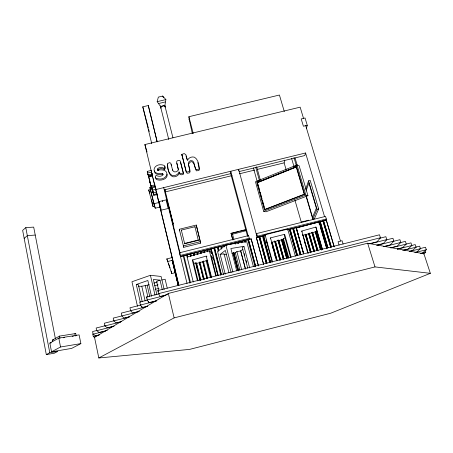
<?xml version="1.0" encoding="UTF-8"?>
<svg xmlns="http://www.w3.org/2000/svg" width="453" height="453" viewBox="0 0 453 453"><rect width="100%" height="100%" fill="white"/><g stroke="black" fill="none" stroke-linecap="round" stroke-linejoin="round"><path stroke-width="0.68" d="M227.434 244.852L224.722 245.532M228.114 244.682L230.826 244.008M157.689 168.856L158.001 170.673L157.689 168.856C159.054 166.84 162.225 167.146 164.077 168.323L164.377 169.547L165.164 168.561L165.243 167.689L164.354 165.481C153.527 161.353 148.794 175.509 162.633 173.471L163.12 174.733C161.585 176.789 158.205 176.591 156.155 175.396L155.379 176.336L155.317 177.18L156.194 179.303C159.858 181.415 168.057 179.467 167.185 174.156M154.326 183.397L154.779 184.926L150.855 185.883L150.741 185.135M232.683 239.643L231.081 233.267L245.871 229.586M231.5 243.839L234.212 243.159M232.485 234.212L246.443 230.611M238.572 170.532L238.635 169.326L257.151 237.332M234.886 242.995L237.61 242.168L237.972 243.533M238.272 242.151L240.996 241.324L241.358 242.683M240.996 241.324L241.347 242.831M241.659 241.302L244.382 240.481L244.745 241.84M164.949 166.455L164.869 167.333L164.077 168.323M165.186 107.14L164.869 105.481L165.9 99.581L162.706 96.064L158.346 97.101L157.174 101.659L160.549 106.512L160.889 108.165L160.294 105.77M244.382 240.481L244.733 241.987M255.079 266.84L247.768 239.631L245.056 240.311L245.407 241.823M192.31 133.522L189.133 119.094L189.246 119.49M162.457 201.285L162.763 201.047M162.723 201.347L162.757 201.024M258.493 265.985L251.149 238.788L248.42 239.614L255.549 266.121M249.116 239.444L249.269 238.233L248.555 235.583L179.535 252.78L180.487 256.562L250.452 239.11M251.149 238.788L258.284 265.435M256.262 236.019L256.664 233.561L325.537 216.398L326.319 219.014L325.662 220.345M263.521 264.116L256.353 237.491L259.054 236.817L266.285 263.295M257.179 237.434L257.389 236.206L256.664 233.561M259.054 236.817L266.251 263.431M269.654 262.57L262.434 235.973L259.728 236.647L266.93 263.255M265.13 235.3L263.074 235.962L270.147 261.726M295.396 256.16L287.723 229.122L265.079 234.773L264.014 239.847L270.305 262.763M270.724 262.627L265.333 243.001L266.019 239.892L272.128 262.1M286.098 169.643L284.133 162.859L284.75 160.124M270.254 238.839L270.486 237.876L284.654 234.337L291.126 257.264M306.421 128.375L307.264 125.294L305.067 118.007L301.205 118.941L303.397 126.234L307.264 125.294M167.627 164.818C167.842 168.833 168.403 175.464 173.103 176.783C175.668 177.078 178.425 175.696 179.292 173.171L179.065 171.964C178.091 174.813 174.654 176.285 171.868 175.339C168.182 173.018 167.44 167.542 167.35 163.578L169.722 162.633L170.832 163.273L172.667 170.362M157.321 194.937L155.719 189.575L305.577 152.972L304.818 155.532L239.003 171.613M288.351 258.233L283.063 239.427L283.357 238.493L285.135 238.046M284.654 234.337L284.348 235.317L290.594 257.457M188.544 164.252C192.978 156.636 195.05 167.678 196.308 170.855L198.85 170.538L199.496 169.439L197.842 162.587M287.366 229.756L289.388 229.252L296.823 255.735M300.271 254.745L292.751 228.414L290.056 229.082L297.496 255.571M305.673 189.275L308.572 180.815L310.203 180.413L318.669 208.935L314.376 218.805L312.808 219.195L306.154 196.54M292.751 228.414L300.209 254.886M306.03 191.053L308.872 182.865L316.37 208.176L312.525 217.27L306.171 195.645M303.663 253.895L296.109 227.576L293.419 228.244L300.883 254.716M296.109 227.576L298.182 235.152M296.721 227.565L299.41 226.896M300.073 226.732L302.763 226.058M303.431 225.894L306.115 225.22M306.783 225.056L309.467 224.388M310.129 224.218L312.813 223.55M312.808 219.195L317.026 209.343L308.572 180.815M313.482 223.386L316.16 222.717M316.828 222.548L319.586 221.715L327.343 247.938M319.586 221.715L327.259 248.08M330.916 247.763L322.932 220.883L320.175 221.715L327.927 247.916M322.932 220.883L330.633 247.236M334.291 246.913L326.279 220.045L323.516 220.883L331.302 247.066M334.003 246.387L326.279 220.045M158.012 170.073C159.371 168.069 162.531 168.374 164.377 169.547M167.57 294.586L160.045 296.483L158.561 293.623L157.842 290.543L379.501 234.79L380.441 237.763L377.066 241.794L368.855 243.861M379.699 238.255L385.871 236.698L386.794 239.597L383.368 243.493L376.511 245.226M386.064 239.999L392.927 238.272L393.833 241.104L390.339 244.875L383.487 246.608M393.062 241.432L399.914 239.699L400.803 242.468L397.253 246.132L390.395 247.865M391.194 247.887L410.962 242.882L411.822 245.532L408.21 248.969L402.723 250.362M172.57 169.773C173.057 173.035 177.814 172.372 178.363 169.518L176.574 161.936L177.197 160.832L179.116 160.356L180.237 160.996L180.56 161.8L183.318 172.735C182.146 174.082 179.541 173.856 179.065 171.964M183.318 172.735L183.522 173.941C182.349 175.277 179.762 175.056 179.292 173.171M181.817 154.405L184.167 153.567L185.843 154.66L187.519 160.504C188.42 157.678 191.846 156.296 194.552 157.242C198.221 159.513 199.116 164.915 199.184 168.85L197.978 169.615L196.166 169.637C193.635 167.242 195.56 160.158 190.696 160.572C185.719 162.214 190.639 167.803 189.762 171.143L187.372 172.095L186.262 171.472L181.817 154.405L186.126 171.874L186.449 172.678L187.559 173.301L189.473 172.82L190.124 171.721L188.663 165.543M182.027 155.69L182.429 155.311M411.8 245.458L415.225 244.592L416.075 247.185L412.457 250.526L409.716 251.217M415.526 247.191L419.637 246.155L420.469 248.691L416.845 251.936L414.789 252.451M55.442 338.906L33.686 227.1L25.787 227.638L22.65 230.384L46.308 354.586L54.354 353.221L57.865 351.369L49.779 352.734L46.308 354.586M420.022 248.618L425.503 247.23L426.324 249.722L422.666 252.876L420.611 253.397M423.697 254.02L425.735 252.281L425.135 250.447M24.168 238.34L27.327 235.645L35.238 235.062M253.38 266.455L246.704 241.579L225.826 244.977L217.576 251.5L223.51 274.586M225.243 274.173L220.152 254.416L225.328 250.396L231.132 272.706M231.936 253.357L235.305 252.791L236.891 251.608L240.713 250.968L242.887 249.36M249.671 267.853L243.935 246.353L242.281 247.587L247.74 268.102M168.34 293.431L94.535 337.4L98.811 357.972L189.558 349.405L330.639 313.238L430.35 273.329L423.934 253.816L367.649 243.221L168.34 293.431L174.122 317.887L98.811 357.972M52.667 341.726L52.35 340.095L59.513 336.086L75.736 333.538L76.172 335.713L74.824 335.922M49.858 343.085L58.799 338.108L79.111 334.886L80.883 343.612L71.614 348.414L51.534 351.8L49.858 343.085L51.24 342.859M74.513 334.201L75.736 333.538M51.534 351.8L60.538 346.992L80.883 343.612M296.987 164.954L255.464 181.738L263.652 211.274L265.956 211.794L307.955 195.685L299.139 165.747L296.987 164.954L305.832 195.056L307.955 195.685M258.867 180.775L257.174 181.455L253.425 167.944M295.758 165.866L293.991 166.579L291.636 158.527M256.93 182.502L296.171 166.67L296.709 166.868L257.514 182.672L256.93 182.502L264.444 209.592L304.257 194.252L304.79 194.411M296.438 166.766L257.225 182.587L264.739 209.654M265.39 209.405L304.524 194.331L296.636 167.44M263.652 211.274L305.832 195.056M164.156 289.467L161.092 276.46L150.413 275.294L131.948 281.749L137.469 306.29M140.311 302.338L136.279 284.507L147.842 280.492L151.495 296.341M138.38 286.16C142.134 286.749 145.628 285.339 149.23 284.756M162.27 289.626L160.045 280.152L156.602 281.341L158.81 290.803M153.901 283.142L157.242 281.993M187.112 257.01L209.36 250.769L212.927 254.546L218.244 275.39M297.627 232.468L296.381 228.091L318.918 221.772L326.851 248.612M197.48 280.917L192.304 260.005L206.234 256.104L206.93 256.8M302.004 231.862L301.789 231.036L315.9 227.083L322.383 249.156M193.544 263.453L195.588 262.887L196.325 263.533L200.503 280.328M211.557 258.42L213.312 257.927L217.791 275.481M196.325 263.533L207.853 260.311M321.992 249.439L316.488 230.696L316.619 231.506L302.887 235.345L302.689 234.552M121.523 321.534L116.036 322.921L113.822 320.9L113.222 318.119L138.352 311.783M105.056 325.775L96.149 328.029L96.71 330.701L99.162 332.457L107.378 330.379M113.986 320.781L104.383 323.21L104.96 325.934L120.719 321.947M404.427 250.135L416.075 247.185M96.699 330.514L92.588 331.556L93.131 334.178L95.606 335.837L99.717 334.795M114.162 326.081L107.304 327.819L104.96 325.934M96.71 330.701L113.171 326.534M409.495 251.472L420.469 248.691M93.131 334.178L105.475 331.052M416.041 252.327L426.324 249.722M92.78 334.031L93.312 336.602L98.799 335.214M421.624 253.323L425.735 252.281M174.122 317.887L374.999 266.908L430.35 273.329M158.561 293.623L380.441 237.763M156.41 300.741L148.867 302.644L147.174 299.988L146.483 296.975L159.518 293.691M147.174 299.988L165.656 295.328M370.361 243.742L386.794 239.597M147.259 300.186L139.711 302.089L140.379 305.039L142.18 307.53L147.667 306.143M140.379 305.039L156.817 300.888M377.389 245.249L393.833 241.104M140.94 305.033L129.977 307.797L130.623 310.69L132.582 313.006L139.439 311.273M130.623 310.69L147.763 306.358M385.033 246.455L400.803 242.468M130.894 310.679L121.285 313.102L121.908 315.939L124.003 318.102L129.479 316.715M399.903 242.757L405.39 241.37L406.267 244.076L402.683 247.627L397.207 249.008M113.822 320.9L129.575 316.913M397.434 249.167L411.822 245.532M180.192 255.458L249.269 238.233M257.389 236.206L326.319 219.014M175.526 272.621L171.789 273.555L166.834 258.912L172.219 257.57M180.453 256.426L183.222 255.883M190.464 282.491L183.867 255.577L186.602 254.892L193.272 282.055M187.31 254.863L190.017 254.042L190.52 256.104M190.719 254.014L193.425 253.193L193.935 255.249M194.127 253.165L196.834 252.338L197.349 254.399M197.536 252.31L200.243 251.489L200.758 253.55M200.939 251.46L203.646 250.639L204.184 252.836M204.343 250.617L207.049 249.79L207.57 251.845M207.74 249.767L210.452 248.94L211.676 253.731M212.361 253.703L211.132 248.776L213.856 248.097L220.86 275.452M221.37 274.716L214.529 247.927L217.253 247.247L218.306 251.347M218.816 250.639L217.927 247.078L220.651 246.398L221.358 249.133M221.33 246.375L224.042 245.554L224.399 246.919M256.324 237.644L265.396 235.379M287.31 229.914L326.194 220.215M178.21 285.492L172.123 260.209L172.803 260.039L178.89 285.316M167.468 261.557L172.18 260.379M265.333 243.001L267.117 242.553M271.902 242.219L283.063 239.427M317.026 209.343L318.669 208.935M184.688 243.771L198.329 240.379L198.272 240.005L184.603 243.403L184.688 243.771L181.33 230.101L194.937 226.732L198.329 240.379M231.075 233.527L239.133 231.523M240.475 231.189L245.175 230.022M200.453 241.625L183.391 245.866L183.742 247.321L200.656 243.114L196.279 225.067L179.314 229.269L179.694 230.849M301.562 221.953L308.652 220.186M154.705 206.166L153.029 206.579L148.726 189.971L150.424 189.558L155.232 208.216L159.915 207.066M155.368 186.925L151.512 187.927L151.177 186.426L152.214 190.192L156.064 189.246L155.815 188.431M164.28 189.881L230.781 173.624M151.274 185.77L153.12 193.023L156.285 192.248M152.253 188.901L153.607 194.575L156.755 193.805M231.981 175.617L165.419 191.891L164.892 189.864M239.529 173.771L254.626 170.079M257.372 169.405L284.133 162.859M153.607 194.575L153.85 195.356L156.987 194.586M151.834 203.006L153.533 202.587M159.241 201.54L166.087 199.898L168.176 208.488L161.313 210.141L159.252 201.574M151.24 187.123L149.881 187.457L153.777 203.771L159.241 202.434M147.253 171.387L151.189 170.436L152.032 173.997L148.086 174.954L147.253 171.387L147.451 171.919M147.599 173.023L151.545 172.066M148.086 174.954L147.95 174.224L148.431 175.826L152.344 174.875L152.82 177.361M150.855 185.883L148.578 176.427L152.491 175.475M148.714 177.027L152.633 176.075M149.445 179.535L151.245 187.044L155.141 186.092L154.813 184.728M178.816 285.526L144.881 144.552L300.152 107.163L303.612 118.652M189.195 119.286L188.89 116.715L279.427 95.028L284.291 111.534M157.174 101.659L165.9 99.581M151.766 143.709L142.791 106.829L148.295 105.521L157.174 141.681M158.709 103.511L165.209 101.965M160.549 106.512L164.869 105.481M155.056 289.314L159.031 288.408M161.698 280.033L165.135 279.263L167.236 288.142M154.711 285.622L158.108 284.852M223.85 254.716L226.545 254.263M220.152 254.416L224.042 253.765L228.975 272.797M243.935 246.353L230.871 248.51L236.732 270.866M52.35 340.095L53.748 339.875M63.329 337.751L64.683 337.536M72.118 336.353L73.471 336.137M136.279 284.507L138.375 284.688L142.242 301.755M160.045 280.152L153.374 279.484L156.891 294.597M93.312 336.602L94.768 337.553M192.304 260.005L193.074 260.679L198.006 280.583M189.309 119.926L189.201 119.541M213.312 257.927L211.098 255.634L216.223 275.775M157.678 169.456L158.165 170.085C172.553 167.859 167.168 182.689 155.86 178.12L155.317 177.18M151.512 187.927L151.245 187.044M146.483 296.975L147.168 298.063M157.842 290.543L158.442 291.715M162.706 96.064L163.454 97.831M180.453 162.248L183.522 173.941M171.098 164.518L171.415 165.322M186.036 155.94L187.214 159.841M166.834 258.912L167.757 261.477M168.442 263.403L170.051 267.893M150.175 183.131L149.694 181.443M148.726 189.971L149.762 193.114M148.777 176.166L148.601 175.679L148.771 176.636M172.123 260.209L172.299 260.741M172.559 261.534L178.233 284.846M172.989 262.842L173.652 265.401M173.624 264.762L173.788 265.265M153.777 203.771L155.232 208.216M149.881 187.457L150.645 189.83M367.649 243.221L374.999 266.908M343.097 244.048L342.094 240.736L338.074 241.743L339.07 245.062M305.645 125.407L340.441 240.945M305.577 152.972L324.535 216.574M323.601 220.719L331.392 246.919M320.254 221.551L328.012 247.768M320.254 226.755L326.743 248.72M322.293 249.229L315.9 227.083M295.067 157.984L297.23 165.351M316.619 231.506L321.902 249.495M315.922 231.296L321.454 250.141M315.849 231.455L321.177 249.614M293.98 157.57L296.347 165.628M296.171 166.67L304.257 194.252M315.254 231.466L320.582 249.637M315.18 231.625L320.311 249.11M312.564 232.14L318.074 250.99M312.491 232.293L317.802 250.464M311.896 232.304L317.202 250.486M311.823 232.463L317.128 250.628M309.201 232.978L314.688 251.845M309.325 233.81L314.422 251.313M308.725 233.822L313.821 251.341M308.657 233.975L313.748 251.483M306.03 234.495L311.109 252.021M305.968 234.648L311.041 252.162M144.881 144.552L147.027 151.97M305.362 234.66L310.633 252.865M305.101 234.144L310.367 252.332M294.931 200.175L301.404 222.565M301.789 231.036L308.148 253.159M302.881 235.22L308.08 253.329M304.223 240.73L305.192 244.105M305.973 246.8L306.556 248.827M306.947 250.175L307.53 252.196M296.381 228.091L303.742 253.782M298.567 236.5L300.888 244.592M301.273 245.939L303.21 252.683M293.419 228.244L300.945 254.575M290.056 229.082L297.559 255.43M289.388 229.252L296.879 255.6M297.802 233.035L298.555 235.707M283.357 238.493L288.861 258.063M282.242 239.722L287.372 257.989M282.004 239.195L287.321 258.131M281.381 239.212L286.698 258.159M281.523 240.039L286.647 258.301M278.867 240.566L283.974 258.844M278.635 240.039L283.929 258.98M278.006 240.056L283.301 259.014M277.961 240.209L283.25 259.15M256.636 166.727L260.401 180.215M255.849 167.695L259.427 180.549M275.486 241.409L280.577 259.699M275.447 241.562L280.532 259.835M274.626 240.9L280.09 260.549M274.773 241.726L279.858 260.005M257.887 184.026L259.767 190.787M260.141 192.14L262.021 198.901M262.395 200.254L264.275 207.015M272.106 242.259L277.174 260.554M272.066 242.406L277.134 260.69M270.486 237.876L276.845 260.854M271.619 243.102L272.185 245.135M272.559 246.494L274.433 253.272M274.812 254.626L276.313 260.05M272.519 246.636L273.08 248.669M274.767 254.767L275.333 256.8M265.079 234.773L272.553 261.908M263.102 235.809L270.181 261.591M259.728 236.647L266.964 263.125M256.353 237.491L263.742 264.66M179.535 252.78L179.835 253.89M150.136 182.672L150.164 182.887M248.17 235.939L230.753 171.251L230.702 173.646L247.598 236.455M248.442 239.467L255.577 265.99M149.586 179.433L149.762 180.09M245.056 240.311L245.605 242.349M241.67 241.155L242.021 242.666M244.263 253.578L244.807 255.622M246.075 260.39L246.619 262.429M240.713 250.968L245.526 269.133M238.284 241.998L238.646 243.363M240.634 250.854L245.333 268.567M152.078 173.839L152.344 174.875M151.042 185.781L151.489 187.361L151.013 185.283M234.897 242.848L235.254 244.207M232.491 234.082L233.918 239.49M236.891 251.608L241.698 269.812M231.081 233.267L232.876 240.073M235.305 252.791L239.903 270.248M234.014 253.238L238.669 270.968M233.827 252.695L238.482 270.413M153.969 182.027L154.207 182.944M233.159 252.723L237.814 270.458M233.153 252.865L237.802 270.583M142.791 106.829L148.341 128.012M148.709 129.53L149.247 131.574M225.826 244.977L232.927 272.225M188.89 116.715L193.233 133.465M221.324 246.228L221.857 248.425M217.927 247.078L218.81 250.498M155.351 186.642L155.606 187.638M214.529 247.927L221.364 274.597M148.108 174.275L148.312 175.079M211.132 248.776L212.876 255.617M213.221 256.987L213.748 259.037M214.971 263.827L215.492 265.877M216.364 269.303L216.891 271.353M217.236 272.723L217.938 275.458M209.36 250.769L215.73 275.815M207.729 249.626L208.091 251.132M206.234 256.104L211.687 277.695M204.326 250.469L204.858 252.666M206.744 260.062L211.081 277.304M206.081 260.367L210.402 277.479M162.633 173.471L162.938 174.671C159.892 174.246 154.496 175.464 154.348 170.855M200.656 243.114L196.279 225.067M165.028 106.313L172.955 137.82M164.739 105.345L165.039 106.54M200.917 251.324L201.438 253.38M203.329 260.917L207.65 278.17M202.819 261.772L206.953 278.221M200.775 253.686L200.243 251.489M202.842 261.908L206.964 278.34M178.42 170.062L176.812 163.182M197.514 252.174L198.046 254.365M199.915 261.772L204.371 279.597M160.719 107.338L168.771 139.558M199.405 262.627L203.516 279.088M197.372 254.535L196.834 252.338M199.422 262.757L203.533 279.207M194.105 253.023L194.643 255.22M196.494 262.627L200.928 280.464M193.963 255.39L193.425 253.193M196.857 267.044L197.372 269.099M198.221 272.53L198.731 274.586M199.586 278.012L200.096 280.067M153.76 181.223L153.091 178.51M195.588 262.887L199.949 280.441M190.69 253.873L191.228 256.07M190.554 256.239L190.017 254.042M187.282 254.722L187.819 256.919M179.314 229.269L183.742 247.321M154.309 130.209L157.168 141.863M148.522 175.923L148.743 176.8M150.322 183.38L150.526 184.224M148.295 105.521L154.145 129.524M183.188 255.747L189.915 283.238M164.801 189.348L173.284 224.116L163.686 187.627L187.044 283.453M168.731 206.806L180.079 253.199M148.431 175.826L148.578 176.427M156.387 191.806L172.763 259.818M174.077 266.698L175.005 270.792M176.313 276.222L178.318 284.484M173.98 266.766L175.458 272.904M176.279 276.313L178.289 284.603M172.344 260.871L178.244 285.379M171.2 271.098L171.789 273.555M151.421 199.824L151.902 201.851M152.225 203.199L153.029 206.579M152.293 188.941L152.882 191.449M151.642 187.559L152.214 190.192M149.53 179.524L149.745 180.447M148.963 177.718L149.23 178.856M152.769 190.656L153.85 195.356M152.219 189.105L153.12 193.023M150.413 275.294L155.028 295.214M181.33 230.101L181.421 230.498M147.225 285.447L149.745 296.415M145.215 285.271L147.893 296.981M149.547 180.855L149.399 179.603M148.595 301.466L148.867 302.644M141.823 286.443L145.113 300.888M141.919 306.375L142.18 307.53M151.936 173.527L152.032 173.997M59.513 336.086L59.949 338.289M58.799 338.108L60.538 346.992M25.787 227.638L49.779 352.734M194.937 226.732L195 227.134M318.918 221.772L319.286 224.377M161.092 107.684A2.214 0.844 -13.8 0 1 161.364 106.523A2.214 0.844 -13.8 0 1 164.133 105.86A2.214 0.844 -13.8 0 1 164.818 106.795"/></g></svg>
